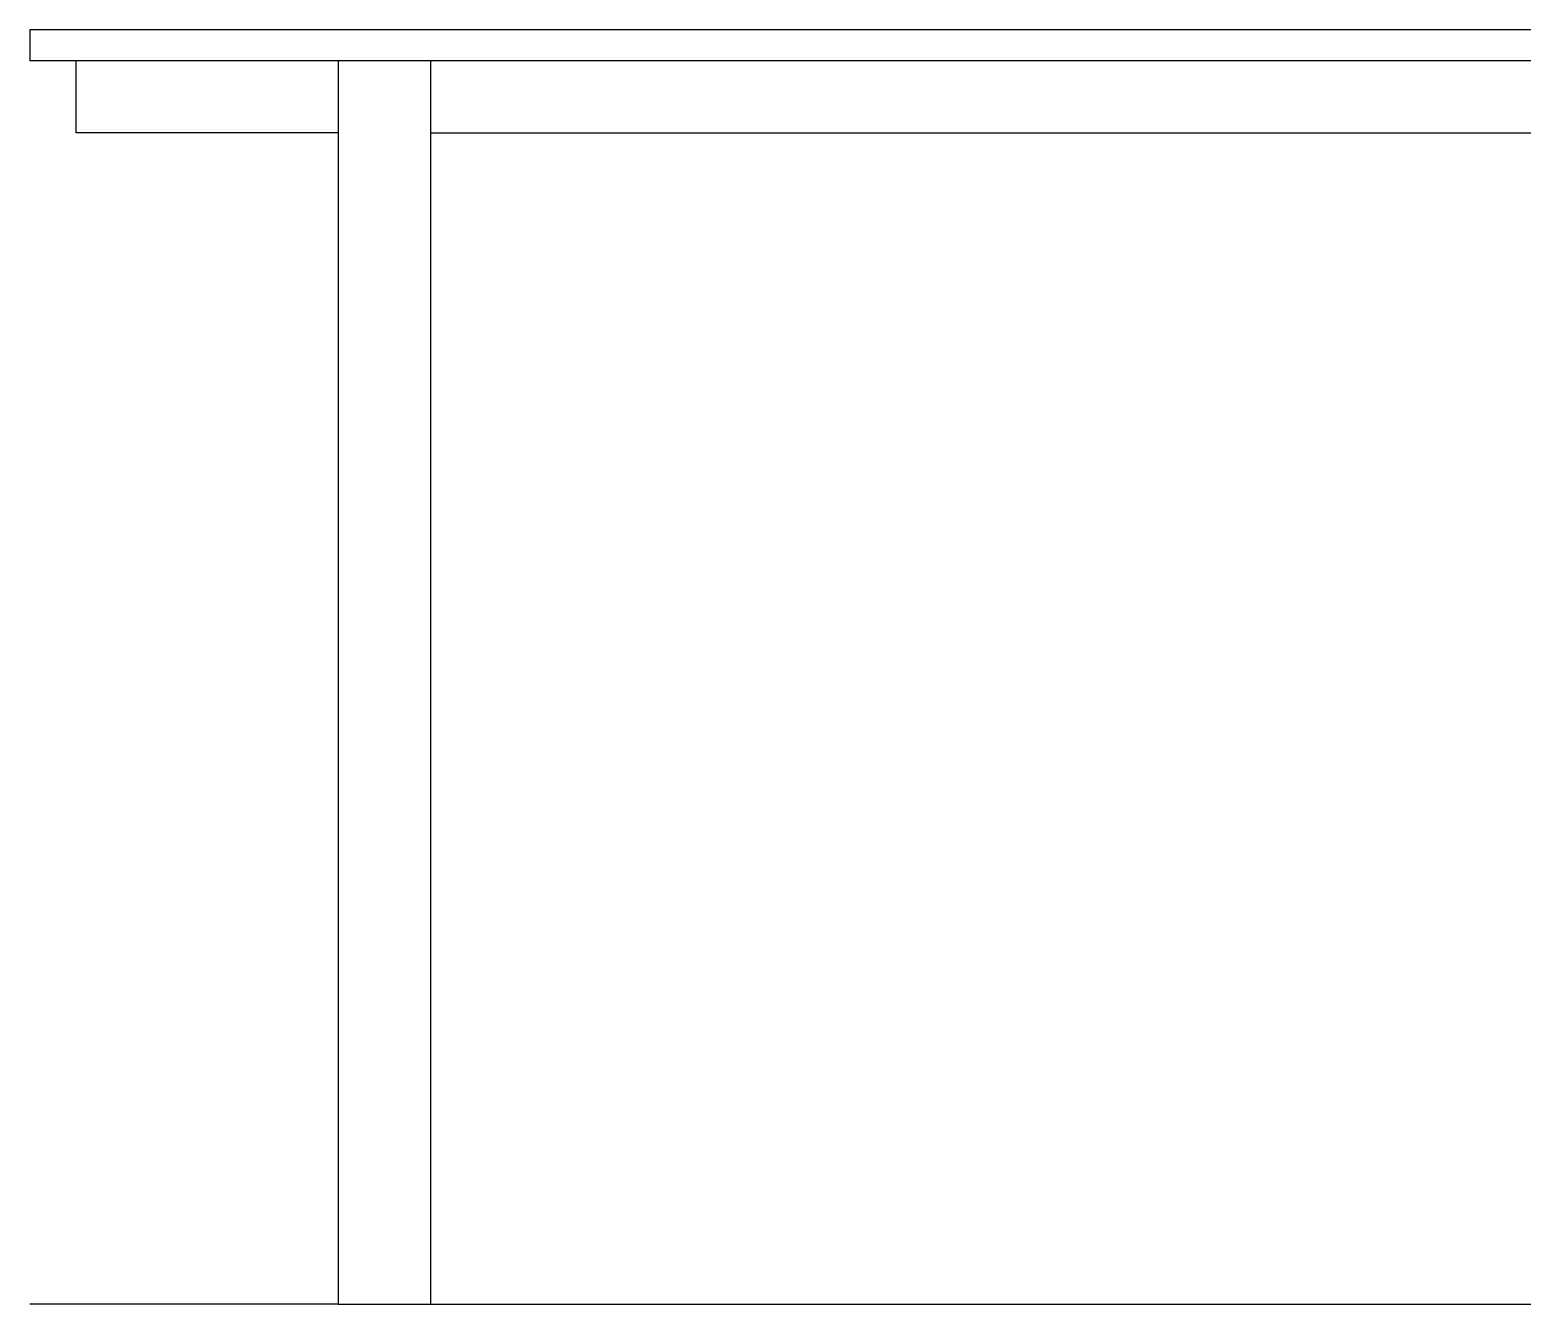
# Model space of a CAD drawing. Header units: centimetres. Extents: x 134057 to 145613, y 5028 to 39996.
# Drawn here: x 135009.5 to 135493.5, y 6930.3 to 7343.7 of the extents above; entities that cross this region are included whole.
import ezdxf

# ---------------------------------------------------------------- set-up
doc = ezdxf.new("R2010")
doc.units = ezdxf.units.CM
doc.layers.add('dinding', color=151, linetype='Continuous')

msp = doc.modelspace()

# ---------------------------------------------------------------- linework, layer by layer
at = {"layer": 'dinding'}
for p, q in [((136954.456, 7343.705), (135009.456, 7343.705)), ((135009.456, 7343.705), (135009.456, 7333.705)), ((136954.456, 7333.705), (135009.456, 7333.705)), ((135024.456, 7310.294), (135024.456, 7333.705)), ((135109.456, 7333.705), (135109.456, 6930.294)), ((135139.456, 7333.705), (135139.456, 6930.294)), ((135109.456, 7310.294), (135024.456, 7310.294)), ((135139.456, 7310.294), (135559.456, 7310.294)), ((135109.456, 6930.294), (135009.456, 6930.294)), ((135109.456, 6930.294), (136939.456, 6930.294))]:
    msp.add_line(p, q, dxfattribs=at)

doc.saveas('drawing.dxf')
